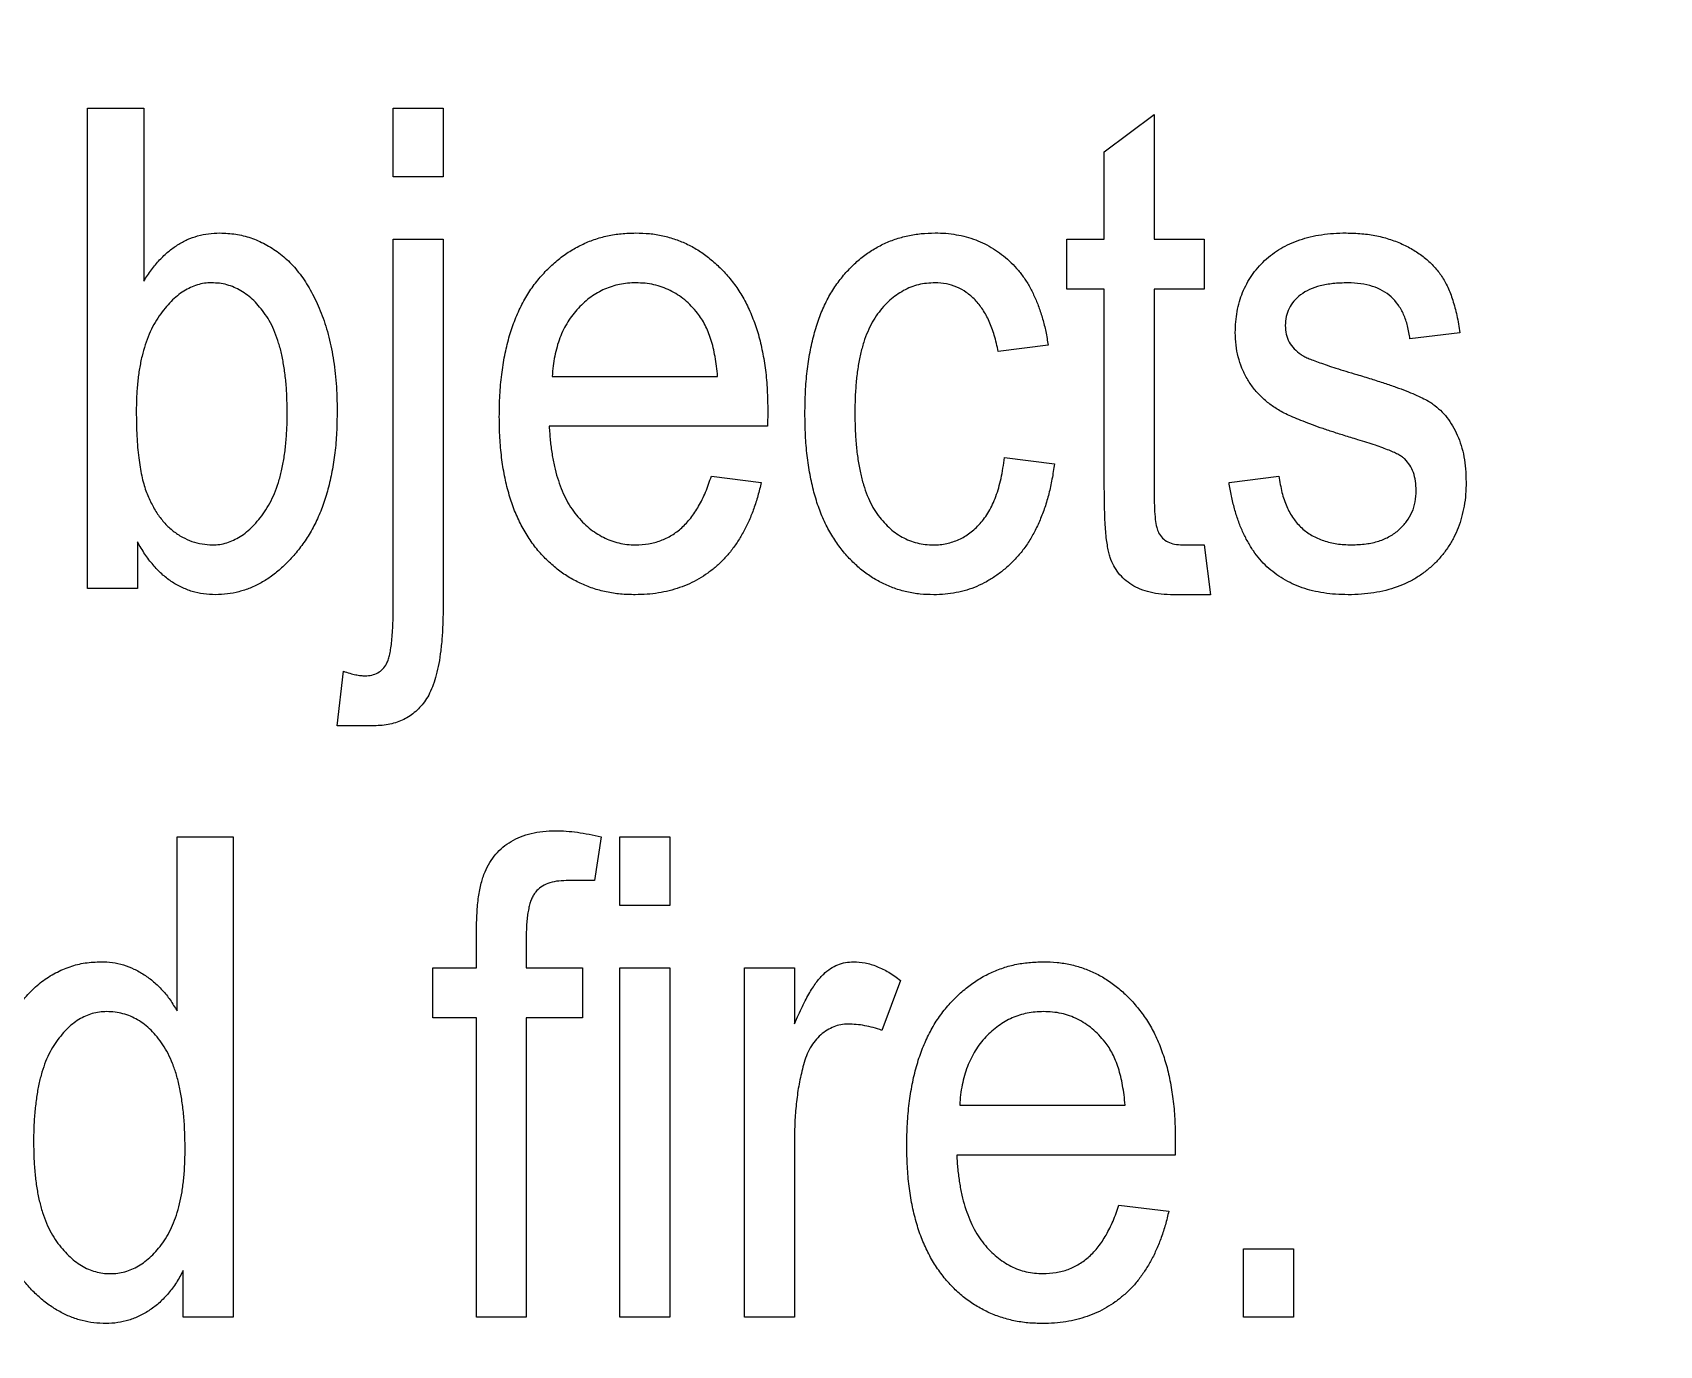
# Model space of a CAD drawing. Header units: millimetres. Extents: x -34 to 34, y -34 to 34.
# Drawn here: x 20.05 to 26.14, y -6.09 to -1.17 of the extents above; entities that cross this region are included whole.
import ezdxf

# ---------------------------------------------------------------- set-up
doc = ezdxf.new("R2010")
doc.units = ezdxf.units.MM

msp = doc.modelspace()

# ---------------------------------------------------------------- linework, layer by layer
at = {"color": 7, "linetype": 'Continuous', "lineweight": 25}
for p, q in [((20.2554, -3.2537), (20.2554, -1.4558)), ((20.2554, -1.4558), (20.4655, -1.4558)), ((20.4655, -1.4558), (20.4655, -2.1034)), ((21.3995, -1.7127), (21.3995, -1.4558)), ((21.3995, -1.4558), (21.5863, -1.4558)), ((21.5863, -1.4558), (21.5863, -1.7127)), ((24.0612, -1.6193), (24.248, -1.4792)), ((24.248, -1.4792), (24.248, -1.9462)), ((24.0612, -1.9462), (24.0612, -1.6193)), ((21.5863, -1.7127), (21.3995, -1.7127)), ((21.3995, -3.3124), (21.3995, -1.9462)), ((21.3995, -1.9462), (21.5863, -1.9462)), ((21.5863, -1.9462), (21.5863, -3.3124)), ((23.9211, -2.1329), (23.9211, -1.9462)), ((23.9211, -1.9462), (24.0612, -1.9462)), ((24.248, -1.9462), (24.4348, -1.9462)), ((24.4348, -1.9462), (24.4348, -2.1329)), ((24.0612, -2.1329), (23.9211, -2.1329)), ((24.0612, -2.8797), (24.0612, -2.1329)), ((24.4348, -2.1329), (24.248, -2.1329)), ((24.248, -2.1329), (24.248, -2.9071)), ((25.392, -2.2964), (25.2052, -2.3197)), ((23.851, -2.3431), (23.6643, -2.3664)), ((21.9945, -2.4598), (22.6136, -2.4598)), ((22.8015, -2.589), (22.8004, -2.6466)), ((22.8004, -2.6466), (21.9832, -2.6466)), ((23.6876, -2.7633), (23.8744, -2.7867)), ((22.5902, -2.8334), (22.777, -2.8567)), ((24.5281, -2.8567), (24.7149, -2.8334)), ((20.4422, -3.0793), (20.4422, -3.2537)), ((24.3534, -3.0902), (24.4348, -3.0902)), ((24.4348, -3.0902), (24.4581, -3.277)), ((20.4422, -3.2537), (20.2554, -3.2537)), ((24.4581, -3.277), (24.3198, -3.277)), ((21.1893, -3.7673), (21.2127, -3.5634)), ((21.3272, -3.7673), (21.1893, -3.7673)), ((20.59, -4.8348), (20.59, -4.1836)), ((20.59, -4.1836), (20.8002, -4.1836)), ((20.8002, -4.1836), (20.8002, -5.9815)), ((22.1777, -4.1836), (22.1529, -4.3471)), ((22.2478, -4.1836), (22.4345, -4.1836)), ((22.2478, -4.4405), (22.2478, -4.1836)), ((22.4345, -4.1836), (22.4345, -4.4405)), ((22.1529, -4.3471), (22.0471, -4.3471)), ((22.4345, -4.4405), (22.2478, -4.4405)), ((21.7107, -4.6739), (21.7107, -4.5386)), ((21.8975, -4.5525), (21.8975, -4.6739)), ((21.5473, -4.8607), (21.5473, -4.6739)), ((21.5473, -4.6739), (21.7107, -4.6739)), ((21.8975, -4.6739), (22.1077, -4.6739)), ((22.1077, -4.6739), (22.1077, -4.8607)), ((22.2478, -4.6739), (22.4345, -4.6739)), ((22.2478, -5.9815), (22.2478, -4.6739)), ((22.4345, -4.6739), (22.4345, -5.9815)), ((22.7147, -5.9815), (22.7147, -4.6739)), ((22.7147, -4.6739), (22.9015, -4.6739)), ((22.9015, -4.6739), (22.9015, -4.8826)), ((23.2984, -4.7206), (23.2284, -4.9074)), ((21.7107, -4.8607), (21.5473, -4.8607)), ((21.7107, -5.9815), (21.7107, -4.8607)), ((22.1077, -4.8607), (21.8975, -4.8607)), ((21.8975, -4.8607), (21.8975, -5.9815)), ((23.5199, -5.1876), (24.139, -5.1876)), ((22.9015, -5.3036), (22.9015, -5.9815)), ((24.3269, -5.3168), (24.3258, -5.3744)), ((24.3258, -5.3744), (23.5086, -5.3744)), ((24.1156, -5.5612), (24.3024, -5.5845)), ((24.5826, -5.9815), (24.5826, -5.7246)), ((24.5826, -5.7246), (24.7694, -5.7246)), ((24.7694, -5.7246), (24.7694, -5.9815)), ((20.6134, -5.9815), (20.6134, -5.806)), ((20.8002, -5.9815), (20.6134, -5.9815)), ((21.8975, -5.9815), (21.7107, -5.9815)), ((22.4345, -5.9815), (22.2478, -5.9815)), ((22.9015, -5.9815), (22.7147, -5.9815)), ((24.7694, -5.9815), (24.5826, -5.9815))]:
    msp.add_line(p, q, dxfattribs=at)
at = {"color": 7, "linetype": 'Continuous'}
msp.add_circle((0, 0), 34, dxfattribs=at)
at = {"color": 7, "linetype": 'Continuous', "lineweight": 25}
for points, knots in [([(20.4655, -2.1034), (20.4749, -2.089), (20.4928, -2.0611), (20.5237, -2.0239), (20.5566, -1.9927), (20.5913, -1.9671), (20.628, -1.947), (20.6671, -1.9332), (20.708, -1.9245), (20.7359, -1.9234), (20.7501, -1.9228)], [0, 0, 0, 0, 0.145716, 0.281309, 0.409086, 0.529444, 0.646749, 0.762978, 0.879983, 1, 1, 1, 1]), ([(20.7501, -1.9228), (20.77, -1.9237), (20.8093, -1.9255), (20.8667, -1.9399), (20.9211, -1.9637), (20.9634, -1.9909), (20.9957, -2.0167), (21.0188, -2.039), (21.0402, -2.0642), (21.0612, -2.0909), (21.0801, -2.1206), (21.0983, -2.1524), (21.1151, -2.1868), (21.1304, -2.2234), (21.1443, -2.2621), (21.1563, -2.303), (21.1664, -2.3459), (21.1749, -2.3908), (21.1813, -2.4377), (21.1862, -2.4867), (21.1885, -2.5377), (21.1891, -2.5724), (21.1893, -2.5901)], [0, 0, 0, 0, 0.066984, 0.13236, 0.198038, 0.265996, 0.301247, 0.33717, 0.374049, 0.412314, 0.4514, 0.492861, 0.535732, 0.580163, 0.626291, 0.674122, 0.723802, 0.77466, 0.828016, 0.883166, 0.940589, 1, 1, 1, 1]), ([(21.7964, -2.6108), (21.7968, -2.5837), (21.7975, -2.5309), (21.8046, -2.4543), (21.8157, -2.3826), (21.8312, -2.3159), (21.8517, -2.2543), (21.8764, -2.1975), (21.9057, -2.1455), (21.9396, -2.0988), (21.9773, -2.0577), (22.0172, -2.0217), (22.0594, -1.9909), (22.1044, -1.9662), (22.1517, -1.9465), (22.2014, -1.9327), (22.2536, -1.9246), (22.2891, -1.9234), (22.3071, -1.9228)], [0, 0, 0, 0, 0.084514, 0.164397, 0.239575, 0.310424, 0.377514, 0.441638, 0.503055, 0.562996, 0.620921, 0.676452, 0.730182, 0.783428, 0.835913, 0.88941, 0.943848, 1, 1, 1, 1]), ([(22.3071, -1.9228), (22.3244, -1.9233), (22.3585, -1.9241), (22.4085, -1.9324), (22.4561, -1.946), (22.5018, -1.9647), (22.5451, -1.9888), (22.5857, -2.0189), (22.6246, -2.0537), (22.661, -2.0938), (22.6943, -2.139), (22.7233, -2.1892), (22.7471, -2.2445), (22.7674, -2.3041), (22.7823, -2.3686), (22.7938, -2.4378), (22.8002, -2.5119), (22.801, -2.5628), (22.8015, -2.589)], [0, 0, 0, 0, 0.05571, 0.109694, 0.162658, 0.215196, 0.268175, 0.32202, 0.377796, 0.436048, 0.496318, 0.558287, 0.622502, 0.689912, 0.760814, 0.835862, 0.91572, 1, 1, 1, 1]), ([(22.9405, -2.5988), (22.9409, -2.5714), (22.9417, -2.5184), (22.9477, -2.4416), (22.9588, -2.3702), (22.9736, -2.304), (22.9923, -2.2428), (23.0157, -2.187), (23.0435, -2.1365), (23.0758, -2.0916), (23.1111, -2.0519), (23.1488, -2.0172), (23.1893, -1.9881), (23.2323, -1.9643), (23.2777, -1.9455), (23.3256, -1.9325), (23.3758, -1.9241), (23.4101, -1.9232), (23.4275, -1.9228)], [0, 0, 0, 0, 0.0875147, 0.1694331, 0.2461442, 0.3183028, 0.38631, 0.4504351, 0.5113503, 0.5701541, 0.6268866, 0.6811052, 0.7337621, 0.7858024, 0.8379342, 0.8903826, 0.9443328, 1, 1, 1, 1]), ([(23.4275, -1.9228), (23.441, -1.923), (23.4677, -1.9234), (23.5067, -1.9289), (23.5442, -1.9366), (23.5797, -1.9486), (23.614, -1.963), (23.6463, -1.9815), (23.6774, -2.0027), (23.7063, -2.0276), (23.7337, -2.0555), (23.7583, -2.0868), (23.7805, -2.1215), (23.7996, -2.1595), (23.8165, -2.2007), (23.831, -2.245), (23.8428, -2.2929), (23.8482, -2.326), (23.851, -2.3431)], [0, 0, 0, 0, 0.061523, 0.121295, 0.179092, 0.235668, 0.291744, 0.348287, 0.404828, 0.462985, 0.52174, 0.582467, 0.644236, 0.708891, 0.775956, 0.847071, 0.921227, 1, 1, 1, 1]), ([(24.5515, -2.2956), (24.5518, -2.2821), (24.5525, -2.2557), (24.5579, -2.217), (24.566, -2.1802), (24.5781, -2.1452), (24.5941, -2.1127), (24.6126, -2.0817), (24.6351, -2.0527), (24.661, -2.0259), (24.6896, -2.0013), (24.7215, -1.9805), (24.7558, -1.9625), (24.7929, -1.9479), (24.8324, -1.9366), (24.8746, -1.9288), (24.9193, -1.9234), (24.9501, -1.923), (24.9659, -1.9228)], [0, 0, 0, 0, 0.064436, 0.125867, 0.185938, 0.24426, 0.301581, 0.35857, 0.416451, 0.475923, 0.535995, 0.595828, 0.657302, 0.7203, 0.78546, 0.85336, 0.924575, 1, 1, 1, 1]), ([(24.9659, -1.9228), (24.9858, -1.9234), (25.0244, -1.9246), (25.0805, -1.9325), (25.1329, -1.9465), (25.1812, -1.9657), (25.2252, -1.9893), (25.2638, -2.0172), (25.297, -2.0488), (25.3253, -2.0847), (25.3483, -2.1269), (25.3669, -2.1763), (25.3823, -2.2335), (25.3887, -2.2746), (25.392, -2.2964)], [0, 0, 0, 0, 0.094098, 0.183224, 0.267982, 0.350533, 0.429223, 0.50396, 0.575737, 0.645979, 0.719792, 0.80267, 0.895821, 1, 1, 1, 1]), ([(20.7194, -2.1096), (20.7104, -2.1099), (20.6924, -2.1105), (20.6657, -2.1167), (20.6398, -2.1266), (20.6148, -2.1404), (20.5904, -2.1577), (20.5672, -2.1794), (20.5446, -2.2048), (20.5227, -2.2335), (20.5025, -2.266), (20.4852, -2.3022), (20.4701, -2.3418), (20.4583, -2.385), (20.4487, -2.4314), (20.4424, -2.4813), (20.4383, -2.5347), (20.4377, -2.5714), (20.4374, -2.5904)], [0, 0, 0, 0, 0.044061, 0.087877, 0.133003, 0.178992, 0.227126, 0.278837, 0.333945, 0.392877, 0.45503, 0.520391, 0.589018, 0.661807, 0.738818, 0.820316, 0.907295, 1, 1, 1, 1]), ([(21.0025, -2.5974), (21.0022, -2.577), (21.0016, -2.5378), (20.9982, -2.4811), (20.9914, -2.4286), (20.983, -2.3801), (20.9713, -2.3358), (20.9571, -2.2957), (20.941, -2.2595), (20.9213, -2.228), (20.9001, -2.2004), (20.8784, -2.1759), (20.8546, -2.1557), (20.83, -2.1388), (20.8039, -2.1259), (20.7769, -2.1162), (20.7485, -2.1106), (20.7292, -2.1099), (20.7194, -2.1096)], [0, 0, 0, 0, 0.097179, 0.187537, 0.271961, 0.35001, 0.422821, 0.490716, 0.55345, 0.612218, 0.667835, 0.719724, 0.768816, 0.816575, 0.862104, 0.907733, 0.95337, 1, 1, 1, 1]), ([(22.3079, -2.1096), (22.2975, -2.1099), (22.2771, -2.1104), (22.247, -2.1147), (22.2184, -2.1228), (22.1905, -2.1326), (22.1642, -2.1465), (22.1387, -2.1625), (22.1147, -2.1821), (22.0918, -2.2042), (22.0707, -2.2288), (22.0523, -2.2558), (22.0363, -2.2846), (22.0226, -2.3156), (22.0118, -2.3488), (22.0035, -2.3841), (21.997, -2.4212), (21.9953, -2.4468), (21.9945, -2.4598)], [0, 0, 0, 0, 0.059496, 0.117439, 0.173917, 0.230546, 0.287144, 0.344361, 0.403544, 0.464857, 0.527346, 0.58921, 0.652435, 0.71661, 0.783604, 0.852624, 0.924924, 1, 1, 1, 1]), ([(22.5384, -2.2234), (22.5308, -2.2144), (22.5159, -2.1967), (22.4911, -2.1731), (22.4641, -2.1538), (22.436, -2.1374), (22.4061, -2.1251), (22.3749, -2.1157), (22.3418, -2.1107), (22.3193, -2.11), (22.3079, -2.1096)], [0, 0, 0, 0, 0.132804, 0.260544, 0.383948, 0.505265, 0.625434, 0.746635, 0.871231, 1, 1, 1, 1]), ([(23.4279, -2.1096), (23.4172, -2.1099), (23.3964, -2.1106), (23.3658, -2.1163), (23.3365, -2.1253), (23.3088, -2.1384), (23.2825, -2.1549), (23.2573, -2.1748), (23.2337, -2.1985), (23.2118, -2.2262), (23.1913, -2.2572), (23.1745, -2.2932), (23.1593, -2.3329), (23.1482, -2.3773), (23.1384, -2.4256), (23.1322, -2.4783), (23.1281, -2.5353), (23.1275, -2.5747), (23.1272, -2.5952)], [0, 0, 0, 0, 0.049725, 0.097853, 0.145678, 0.192905, 0.241353, 0.2909, 0.343353, 0.398158, 0.455928, 0.517432, 0.583883, 0.6553, 0.732068, 0.814875, 0.904111, 1, 1, 1, 1]), ([(23.6643, -2.3664), (23.6597, -2.3461), (23.6512, -2.3077), (23.6318, -2.2548), (23.6079, -2.2099), (23.5788, -2.1733), (23.5461, -2.1445), (23.5094, -2.1245), (23.4697, -2.1118), (23.4419, -2.1103), (23.4279, -2.1096)], [0, 0, 0, 0, 0.1636162, 0.3095466, 0.4414337, 0.5626299, 0.6752419, 0.7823105, 0.889456, 1, 1, 1, 1]), ([(24.9725, -2.1096), (24.954, -2.1101), (24.9193, -2.111), (24.8709, -2.1194), (24.8295, -2.1327), (24.796, -2.1527), (24.7703, -2.1771), (24.7518, -2.2049), (24.7402, -2.236), (24.7389, -2.2581), (24.7383, -2.2694)], [0, 0, 0, 0, 0.174448, 0.326882, 0.461347, 0.581638, 0.691071, 0.792789, 0.893938, 1, 1, 1, 1]), ([(25.2052, -2.3197), (25.2027, -2.3032), (25.1978, -2.2718), (25.1833, -2.2282), (25.1622, -2.1916), (25.1359, -2.1609), (25.1029, -2.1377), (25.0645, -2.1211), (25.0203, -2.1112), (24.989, -2.1101), (24.9725, -2.1096)], [0, 0, 0, 0, 0.1428901, 0.2715776, 0.3904694, 0.5025713, 0.6152082, 0.7321897, 0.8591868, 1, 1, 1, 1]), ([(22.6136, -2.4598), (22.6124, -2.447), (22.61, -2.4222), (22.6044, -2.3863), (22.5978, -2.3529), (22.5888, -2.322), (22.5789, -2.2936), (22.567, -2.2678), (22.5541, -2.2442), (22.5436, -2.2302), (22.5384, -2.2234)], [0, 0, 0, 0, 0.153117, 0.296903, 0.433148, 0.55985, 0.680043, 0.79167, 0.898167, 1, 1, 1, 1]), ([(25.0097, -2.6966), (24.9927, -2.6914), (24.96, -2.6815), (24.9132, -2.6664), (24.8705, -2.6524), (24.8321, -2.6385), (24.7979, -2.6249), (24.7675, -2.6127), (24.7412, -2.6008), (24.7123, -2.5854), (24.6807, -2.5647), (24.6473, -2.5363), (24.6186, -2.5037), (24.5943, -2.4679), (24.5754, -2.4286), (24.5612, -2.3867), (24.5533, -2.3419), (24.5521, -2.3112), (24.5515, -2.2956)], [0, 0, 0, 0, 0.080348, 0.154086, 0.221746, 0.283008, 0.338429, 0.387637, 0.431089, 0.468395, 0.535347, 0.601101, 0.665615, 0.730436, 0.795703, 0.861629, 0.92964, 1, 1, 1, 1]), ([(24.7383, -2.2694), (24.7389, -2.2803), (24.7401, -2.3017), (24.7521, -2.3316), (24.771, -2.3581), (24.7883, -2.3712), (24.7974, -2.3781)], [0, 0, 0, 0, 0.253335, 0.496023, 0.737057, 1, 1, 1, 1]), ([(24.7974, -2.3781), (24.801, -2.3802), (24.8095, -2.3852), (24.8249, -2.3923), (24.8446, -2.4003), (24.8687, -2.4088), (24.8969, -2.4189), (24.9297, -2.4292), (24.9667, -2.4411), (24.9929, -2.4488), (25.0068, -2.4529)], [0, 0, 0, 0, 0.056472, 0.132657, 0.228152, 0.343167, 0.4768, 0.631658, 0.805172, 1, 1, 1, 1]), ([(25.0068, -2.4529), (25.0248, -2.4583), (25.0591, -2.4686), (25.1077, -2.4843), (25.1512, -2.4992), (25.1894, -2.5133), (25.2224, -2.5268), (25.2501, -2.5396), (25.273, -2.5508), (25.2959, -2.5661), (25.3197, -2.5862), (25.3444, -2.6135), (25.3657, -2.6449), (25.3836, -2.68), (25.3976, -2.7189), (25.4085, -2.7611), (25.414, -2.8071), (25.4149, -2.8388), (25.4154, -2.8553)], [0, 0, 0, 0, 0.088802, 0.169044, 0.241298, 0.305599, 0.36146, 0.409493, 0.449546, 0.481868, 0.538906, 0.596212, 0.655284, 0.717158, 0.781997, 0.850081, 0.922425, 1, 1, 1, 1]), ([(20.4374, -2.5904), (20.4376, -2.6065), (20.438, -2.6375), (20.4393, -2.6825), (20.4423, -2.7244), (20.4462, -2.7631), (20.4513, -2.7986), (20.4574, -2.8311), (20.4646, -2.8607), (20.4756, -2.8952), (20.4924, -2.9335), (20.5158, -2.9747), (20.5435, -3.0099), (20.5746, -3.0391), (20.6089, -3.0617), (20.6454, -3.0781), (20.6836, -3.0884), (20.7099, -3.0896), (20.7231, -3.0902)], [0, 0, 0, 0, 0.07478, 0.14449, 0.209789, 0.270155, 0.32567, 0.376995, 0.424256, 0.46707, 0.545466, 0.618818, 0.68738, 0.753112, 0.816897, 0.877748, 0.938611, 1, 1, 1, 1]), ([(20.7231, -3.0902), (20.7321, -3.0899), (20.7501, -3.0893), (20.7767, -3.0831), (20.8023, -3.0732), (20.8271, -3.0593), (20.8513, -3.0423), (20.8743, -3.0206), (20.8969, -2.9955), (20.9185, -2.9665), (20.9386, -2.9339), (20.9557, -2.897), (20.9702, -2.8563), (20.9822, -2.8118), (20.9912, -2.7635), (20.9977, -2.7114), (21.0017, -2.6557), (21.0023, -2.6172), (21.0025, -2.5974)], [0, 0, 0, 0, 0.043328, 0.086416, 0.130246, 0.174958, 0.222292, 0.272317, 0.326508, 0.38411, 0.445727, 0.510276, 0.579203, 0.653035, 0.731519, 0.815137, 0.904749, 1, 1, 1, 1]), ([(21.1893, -2.5901), (21.1889, -2.6167), (21.188, -2.6686), (21.1821, -2.7441), (21.171, -2.8149), (21.1562, -2.8809), (21.1374, -2.9424), (21.1135, -2.999), (21.0859, -3.0513), (21.0536, -3.098), (21.0193, -3.1401), (20.9824, -3.1762), (20.9451, -3.2077), (20.9054, -3.2327), (20.8647, -3.2527), (20.8222, -3.2665), (20.7784, -3.2753), (20.7487, -3.2764), (20.7337, -3.277)], [0, 0, 0, 0, 0.087353, 0.170167, 0.248045, 0.322042, 0.391782, 0.458798, 0.523016, 0.58528, 0.644755, 0.700862, 0.754109, 0.804659, 0.854236, 0.902527, 0.950853, 1, 1, 1, 1]), ([(22.3053, -3.277), (22.2868, -3.2766), (22.2504, -3.2757), (22.1972, -3.2674), (22.1467, -3.2541), (22.0991, -3.2347), (22.0541, -3.2107), (22.0116, -3.1812), (21.9723, -3.146), (21.9357, -3.1058), (21.9028, -3.0604), (21.8744, -3.01), (21.8498, -2.9552), (21.8303, -2.8953), (21.815, -2.8309), (21.8042, -2.7617), (21.7975, -2.6878), (21.7968, -2.637), (21.7964, -2.6108)], [0, 0, 0, 0, 0.058734, 0.115345, 0.170494, 0.224181, 0.278063, 0.332137, 0.387914, 0.445297, 0.504439, 0.565292, 0.628705, 0.694986, 0.764829, 0.838697, 0.916978, 1, 1, 1, 1]), ([(23.4227, -3.277), (23.4056, -3.2766), (23.3717, -3.2757), (23.3223, -3.2674), (23.2751, -3.2539), (23.2304, -3.2347), (23.1878, -3.2106), (23.1476, -3.1811), (23.1102, -3.1458), (23.0749, -3.1056), (23.0433, -3.0599), (23.0153, -3.0092), (22.9921, -2.9532), (22.9732, -2.8921), (22.9583, -2.826), (22.9479, -2.7547), (22.9417, -2.6785), (22.9409, -2.6259), (22.9405, -2.5988)], [0, 0, 0, 0, 0.055072, 0.108431, 0.160408, 0.212143, 0.264207, 0.316952, 0.371879, 0.428834, 0.488245, 0.549703, 0.6144, 0.68226, 0.754657, 0.831564, 0.912976, 1, 1, 1, 1]), ([(23.1272, -2.5952), (23.1276, -2.6162), (23.1282, -2.6567), (23.1316, -2.7153), (23.1382, -2.7694), (23.1472, -2.8192), (23.1587, -2.8645), (23.173, -2.9053), (23.1896, -2.9416), (23.2091, -2.9733), (23.2308, -3.0008), (23.2538, -3.0246), (23.278, -3.0451), (23.3041, -3.0615), (23.3317, -3.0744), (23.3606, -3.0835), (23.391, -3.0893), (23.4118, -3.0899), (23.4224, -3.0902)], [0, 0, 0, 0, 0.097839, 0.188479, 0.272774, 0.350956, 0.423362, 0.489882, 0.551603, 0.608719, 0.662672, 0.713852, 0.762427, 0.809954, 0.856748, 0.903598, 0.950729, 1, 1, 1, 1]), ([(21.9832, -2.6466), (21.9843, -2.6644), (21.9865, -2.6989), (21.9933, -2.7489), (22.0016, -2.7958), (22.0135, -2.8389), (22.0272, -2.8789), (22.0437, -2.9156), (22.0625, -2.949), (22.0843, -2.9786), (22.1075, -3.0049), (22.1324, -3.0276), (22.1585, -3.0467), (22.1856, -3.0625), (22.2139, -3.0752), (22.2436, -3.0839), (22.2746, -3.0891), (22.2957, -3.0899), (22.3064, -3.0902)], [0, 0, 0, 0, 0.087615, 0.170302, 0.248233, 0.321396, 0.390473, 0.456094, 0.518813, 0.578779, 0.636426, 0.691492, 0.744156, 0.795371, 0.845741, 0.896295, 0.947255, 1, 1, 1, 1]), ([(25.1859, -2.7688), (25.1829, -2.7663), (25.176, -2.7605), (25.1628, -2.7529), (25.1463, -2.7444), (25.1261, -2.7357), (25.1021, -2.7268), (25.0746, -2.7167), (25.0434, -2.7067), (25.0213, -2.7001), (25.0097, -2.6966)], [0, 0, 0, 0, 0.061004, 0.141395, 0.237691, 0.352034, 0.486513, 0.638401, 0.810736, 1, 1, 1, 1]), ([(23.4224, -3.0902), (23.4307, -3.0901), (23.4471, -3.0898), (23.4712, -3.0854), (23.4947, -3.0795), (23.517, -3.0705), (23.5385, -3.0596), (23.5585, -3.0454), (23.578, -3.0293), (23.5966, -3.0108), (23.6139, -2.9894), (23.6296, -2.9653), (23.6433, -2.9381), (23.6558, -2.9085), (23.6664, -2.8762), (23.6749, -2.841), (23.6823, -2.8031), (23.6858, -2.7769), (23.6876, -2.7633)], [0, 0, 0, 0, 0.053426, 0.105945, 0.157921, 0.209374, 0.260628, 0.3131, 0.367168, 0.423779, 0.482375, 0.544204, 0.609498, 0.67845, 0.751177, 0.828847, 0.911974, 1, 1, 1, 1]), ([(23.8744, -2.7867), (23.8716, -2.8061), (23.8662, -2.8438), (23.854, -2.8984), (23.8393, -2.9494), (23.8212, -2.997), (23.8006, -3.041), (23.7771, -3.0816), (23.7505, -3.1185), (23.7208, -3.1517), (23.6893, -3.1813), (23.6555, -3.2066), (23.6208, -3.2286), (23.5842, -3.2462), (23.5462, -3.2604), (23.5062, -3.2694), (23.4651, -3.2763), (23.437, -3.2768), (23.4227, -3.277)], [0, 0, 0, 0, 0.079902, 0.155663, 0.228083, 0.296587, 0.362986, 0.426164, 0.488029, 0.548508, 0.607519, 0.664212, 0.720412, 0.775031, 0.829998, 0.885627, 0.941864, 1, 1, 1, 1]), ([(25.2286, -2.8874), (25.2282, -2.8753), (25.2274, -2.8523), (25.2193, -2.8199), (25.2058, -2.7916), (25.1925, -2.7763), (25.1859, -2.7688)], [0, 0, 0, 0, 0.280002, 0.533179, 0.769121, 1, 1, 1, 1]), ([(22.777, -2.8567), (22.773, -2.8736), (22.7651, -2.9066), (22.7496, -2.9539), (22.7323, -2.9983), (22.7122, -3.0392), (22.6898, -3.077), (22.6654, -3.1119), (22.6383, -3.1435), (22.6087, -3.1715), (22.5772, -3.1964), (22.5438, -3.2182), (22.5085, -3.2364), (22.4712, -3.251), (22.4325, -3.2627), (22.3917, -3.2712), (22.3491, -3.2758), (22.32, -3.2766), (22.3053, -3.277)], [0, 0, 0, 0, 0.075174, 0.14731, 0.216045, 0.281929, 0.345137, 0.40652, 0.466426, 0.525438, 0.583328, 0.640593, 0.698215, 0.755575, 0.814041, 0.873896, 0.936055, 1, 1, 1, 1]), ([(22.3064, -3.0902), (22.3228, -3.0895), (22.3548, -3.0881), (22.4008, -3.0756), (22.4428, -3.0552), (22.4809, -3.0266), (22.5148, -2.9897), (22.5443, -2.9448), (22.5704, -2.8923), (22.5834, -2.8536), (22.5902, -2.8334)], [0, 0, 0, 0, 0.118665, 0.231916, 0.342835, 0.456337, 0.575618, 0.704131, 0.845043, 1, 1, 1, 1]), ([(24.9736, -3.277), (24.958, -3.2766), (24.9276, -3.2758), (24.8832, -3.2712), (24.8414, -3.2627), (24.8018, -3.2516), (24.7651, -3.2365), (24.7306, -3.2186), (24.699, -3.1969), (24.6693, -3.1724), (24.6429, -3.1441), (24.6184, -3.1129), (24.5971, -3.0781), (24.5779, -3.0402), (24.5617, -2.999), (24.5479, -2.9544), (24.536, -2.9068), (24.5308, -2.8737), (24.5281, -2.8567)], [0, 0, 0, 0, 0.068598, 0.133768, 0.196572, 0.256229, 0.314602, 0.370895, 0.427188, 0.483069, 0.539889, 0.597519, 0.657405, 0.719194, 0.784329, 0.852247, 0.924462, 1, 1, 1, 1]), ([(24.7149, -2.8334), (24.7181, -2.8538), (24.7241, -2.8926), (24.7421, -2.9461), (24.7668, -2.9914), (24.799, -3.0283), (24.8377, -3.0565), (24.8823, -3.0763), (24.9326, -3.0881), (24.9679, -3.0895), (24.9864, -3.0902)], [0, 0, 0, 0, 0.14866, 0.28179, 0.404034, 0.51815, 0.630888, 0.74606, 0.86749, 1, 1, 1, 1]), ([(25.4154, -2.8553), (25.415, -2.8706), (25.4144, -2.9007), (25.4089, -2.9447), (25.3992, -2.9863), (25.3868, -3.026), (25.3696, -3.0632), (25.3493, -3.0983), (25.3249, -3.1309), (25.2973, -3.1612), (25.2663, -3.1885), (25.2327, -3.2124), (25.196, -3.2322), (25.1569, -3.2487), (25.1148, -3.2614), (25.0701, -3.2704), (25.0227, -3.276), (24.9903, -3.2767), (24.9736, -3.277)], [0, 0, 0, 0, 0.066737, 0.130739, 0.192622, 0.252706, 0.311442, 0.370262, 0.428902, 0.488462, 0.548455, 0.608072, 0.667754, 0.729187, 0.792805, 0.858714, 0.927446, 1, 1, 1, 1]), ([(24.3198, -3.277), (24.3045, -3.2767), (24.2751, -3.2762), (24.2336, -3.2684), (24.1962, -3.2577), (24.164, -3.2409), (24.1368, -3.2202), (24.1136, -3.1964), (24.0957, -3.1684), (24.084, -3.1424), (24.0774, -3.1183), (24.0733, -3.0959), (24.069, -3.0697), (24.0665, -3.0393), (24.0637, -3.0051), (24.0626, -2.9669), (24.0613, -2.9247), (24.0612, -2.8952), (24.0612, -2.8797)], [0, 0, 0, 0, 0.082978, 0.158466, 0.227964, 0.292396, 0.353441, 0.412531, 0.471462, 0.531841, 0.565997, 0.606892, 0.654804, 0.709656, 0.771661, 0.840124, 0.916455, 1, 1, 1, 1]), ([(24.248, -2.9071), (24.2482, -2.9234), (24.2485, -2.9529), (24.2513, -2.9922), (24.2554, -3.0225), (24.2617, -3.0386), (24.2644, -3.0453)], [0, 0, 0, 0, 0.349051, 0.631075, 0.845143, 1, 1, 1, 1]), ([(24.9864, -3.0902), (25.0047, -3.0896), (25.0393, -3.0884), (25.0881, -3.0777), (25.1306, -3.0601), (25.1657, -3.0343), (25.1936, -3.0035), (25.2144, -2.9686), (25.2264, -2.9291), (25.2278, -2.9016), (25.2286, -2.8874)], [0, 0, 0, 0, 0.15427, 0.291956, 0.41929, 0.539779, 0.656024, 0.767785, 0.880428, 1, 1, 1, 1]), ([(20.7337, -3.277), (20.7187, -3.2763), (20.6892, -3.275), (20.6462, -3.2658), (20.6058, -3.2497), (20.5673, -3.2281), (20.5318, -3.1997), (20.4992, -3.165), (20.4683, -3.125), (20.4511, -3.0948), (20.4422, -3.0793)], [0, 0, 0, 0, 0.121173, 0.237762, 0.353804, 0.471284, 0.592966, 0.71944, 0.855426, 1, 1, 1, 1]), ([(24.2644, -3.0453), (24.2688, -3.0523), (24.2776, -3.0661), (24.2989, -3.0803), (24.3245, -3.0888), (24.3433, -3.0897), (24.3534, -3.0902)], [0, 0, 0, 0, 0.23382, 0.463567, 0.713334, 1, 1, 1, 1]), ([(21.2937, -3.5805), (21.3024, -3.58), (21.3189, -3.579), (21.342, -3.5703), (21.3607, -3.5554), (21.3734, -3.5385), (21.3808, -3.5208), (21.3858, -3.5031), (21.3901, -3.4814), (21.3937, -3.4556), (21.3959, -3.4256), (21.3984, -3.3916), (21.3992, -3.3534), (21.3994, -3.3265), (21.3995, -3.3124)], [0, 0, 0, 0, 0.080727, 0.153327, 0.224972, 0.300899, 0.346445, 0.402937, 0.470962, 0.551973, 0.644957, 0.750251, 0.868933, 1, 1, 1, 1]), ([(21.5863, -3.3124), (21.586, -3.3336), (21.5856, -3.3741), (21.5828, -3.4323), (21.5778, -3.4852), (21.5707, -3.533), (21.5612, -3.5754), (21.5501, -3.6127), (21.5366, -3.6446), (21.5213, -3.6719), (21.5033, -3.6945), (21.4839, -3.714), (21.4625, -3.7307), (21.4392, -3.7442), (21.4138, -3.7544), (21.3867, -3.7622), (21.3575, -3.7665), (21.3375, -3.767), (21.3272, -3.7673)], [0, 0, 0, 0, 0.10676, 0.204425, 0.293792, 0.375088, 0.448016, 0.512829, 0.570828, 0.622494, 0.670112, 0.716094, 0.761129, 0.80648, 0.851594, 0.898783, 0.94841, 1, 1, 1, 1]), ([(21.2127, -3.5634), (21.2208, -3.5661), (21.236, -3.5712), (21.2578, -3.576), (21.2766, -3.5798), (21.2883, -3.5803), (21.2937, -3.5805)], [0, 0, 0, 0, 0.30834, 0.578904, 0.806328, 1, 1, 1, 1]), ([(21.7107, -4.5386), (21.7112, -4.5152), (21.712, -4.4715), (21.7174, -4.4104), (21.7274, -4.3587), (21.7411, -4.3152), (21.7602, -4.2792), (21.7823, -4.2477), (21.8095, -4.221), (21.8409, -4.1991), (21.8763, -4.1811), (21.9163, -4.1691), (21.9605, -4.1616), (21.9913, -4.1608), (22.0073, -4.1603)], [0, 0, 0, 0, 0.1265, 0.236978, 0.331644, 0.411402, 0.482682, 0.551579, 0.6191, 0.687616, 0.758297, 0.833488, 0.912952, 1, 1, 1, 1]), ([(22.0073, -4.1603), (22.0206, -4.1606), (22.0478, -4.1612), (22.0896, -4.1659), (22.1332, -4.173), (22.1627, -4.18), (22.1777, -4.1836)], [0, 0, 0, 0, 0.2308527, 0.4734655, 0.7309476, 1, 1, 1, 1]), ([(22.0471, -4.3471), (22.0347, -4.3475), (22.0113, -4.3482), (21.9788, -4.3561), (21.9521, -4.3698), (21.9342, -4.3859), (21.9237, -4.4021), (21.9162, -4.4164), (21.9106, -4.4333), (21.906, -4.4525), (21.9018, -4.474), (21.8996, -4.4981), (21.8975, -4.5245), (21.8975, -4.5429), (21.8975, -4.5525)], [0, 0, 0, 0, 0.126159, 0.236891, 0.335684, 0.428238, 0.477178, 0.531261, 0.591358, 0.657498, 0.731555, 0.813452, 0.90251, 1, 1, 1, 1]), ([(19.8662, -5.3277), (19.8665, -5.3097), (19.867, -5.2743), (19.8694, -5.2222), (19.8742, -5.1722), (19.8807, -5.1243), (19.8891, -5.0786), (19.8993, -5.0348), (19.9113, -4.9932), (19.9252, -4.9538), (19.9404, -4.9166), (19.9572, -4.8817), (19.9755, -4.8495), (19.9943, -4.8193), (20.015, -4.7921), (20.0369, -4.7673), (20.0597, -4.7446), (20.0918, -4.7185), (20.1342, -4.6914), (20.1887, -4.6678), (20.2462, -4.6533), (20.2856, -4.6515), (20.3055, -4.6506)], [0, 0, 0, 0, 0.0600046, 0.1180396, 0.1738225, 0.2274227, 0.2789425, 0.3288915, 0.376999, 0.423408, 0.468122, 0.5109074, 0.5522872, 0.5916462, 0.6292633, 0.6660233, 0.701853, 0.73642, 0.8036659, 0.8690272, 0.9337176, 1, 1, 1, 1]), ([(20.3055, -4.6506), (20.3197, -4.6511), (20.3481, -4.6522), (20.3897, -4.6616), (20.4295, -4.6772), (20.4676, -4.6985), (20.5032, -4.7251), (20.536, -4.7569), (20.5654, -4.7935), (20.5817, -4.8209), (20.59, -4.8348)], [0, 0, 0, 0, 0.120225, 0.238871, 0.357668, 0.479745, 0.605022, 0.7319, 0.863186, 1, 1, 1, 1]), ([(22.9015, -4.8826), (22.9063, -4.8714), (22.9155, -4.8497), (22.9303, -4.8193), (22.9439, -4.7913), (22.9578, -4.7666), (22.9712, -4.7447), (22.9845, -4.7258), (22.9973, -4.7099), (23.0138, -4.6928), (23.0352, -4.676), (23.0627, -4.6611), (23.092, -4.6523), (23.1121, -4.6512), (23.1222, -4.6506)], [0, 0, 0, 0, 0.1074642, 0.2071278, 0.29815, 0.3815951, 0.4571066, 0.5239784, 0.584878, 0.6371486, 0.7325112, 0.8235648, 0.9106768, 1, 1, 1, 1]), ([(23.1222, -4.6506), (23.1368, -4.6515), (23.1666, -4.6532), (23.2111, -4.6676), (23.256, -4.6894), (23.2839, -4.7099), (23.2984, -4.7206)], [0, 0, 0, 0, 0.226109, 0.462956, 0.719978, 1, 1, 1, 1]), ([(23.3218, -5.3386), (23.3221, -5.3115), (23.3229, -5.2587), (23.33, -5.1821), (23.3411, -5.1104), (23.3566, -5.0437), (23.3771, -4.982), (23.4018, -4.9253), (23.4311, -4.8733), (23.465, -4.8266), (23.5027, -4.7855), (23.5426, -4.7495), (23.5848, -4.7187), (23.6298, -4.694), (23.6771, -4.6743), (23.7268, -4.6605), (23.779, -4.6524), (23.8145, -4.6512), (23.8325, -4.6506)], [0, 0, 0, 0, 0.0845141, 0.1643975, 0.239575, 0.310424, 0.3775135, 0.4416377, 0.5030546, 0.5629955, 0.6209211, 0.676452, 0.7301819, 0.7834275, 0.8359129, 0.8894099, 0.9438484, 1, 1, 1, 1]), ([(23.8325, -4.6506), (23.8498, -4.651), (23.8839, -4.6519), (23.9339, -4.6602), (23.9815, -4.6738), (24.0272, -4.6925), (24.0705, -4.7166), (24.1111, -4.7467), (24.15, -4.7815), (24.1864, -4.8216), (24.2197, -4.8668), (24.2487, -4.917), (24.2725, -4.9723), (24.2928, -5.0319), (24.3077, -5.0964), (24.3192, -5.1656), (24.3256, -5.2397), (24.3264, -5.2906), (24.3269, -5.3168)], [0, 0, 0, 0, 0.05571, 0.109694, 0.162658, 0.215196, 0.268175, 0.32202, 0.377796, 0.436048, 0.496318, 0.558287, 0.622502, 0.689912, 0.760814, 0.835862, 0.91572, 1, 1, 1, 1]), ([(20.327, -4.8374), (20.3177, -4.8377), (20.2994, -4.8384), (20.2724, -4.844), (20.2468, -4.8537), (20.2219, -4.8666), (20.1982, -4.8837), (20.175, -4.904), (20.1538, -4.929), (20.1326, -4.9566), (20.1136, -4.9885), (20.0973, -5.0248), (20.0834, -5.0652), (20.0723, -5.1098), (20.0636, -5.1586), (20.0577, -5.2116), (20.0534, -5.2688), (20.0531, -5.3084), (20.053, -5.3288)], [0, 0, 0, 0, 0.044591, 0.088223, 0.13194, 0.176196, 0.222816, 0.272165, 0.324432, 0.38005, 0.43939, 0.503057, 0.571192, 0.644888, 0.724012, 0.809485, 0.901627, 1, 1, 1, 1]), ([(20.6203, -5.3529), (20.62, -5.3312), (20.6193, -5.2895), (20.6159, -5.2291), (20.6093, -5.1732), (20.6003, -5.1217), (20.5889, -5.0748), (20.5741, -5.0327), (20.5576, -4.9946), (20.5378, -4.9614), (20.516, -4.9325), (20.4934, -4.9069), (20.4691, -4.8853), (20.4432, -4.8681), (20.4162, -4.8542), (20.3877, -4.8444), (20.3578, -4.8383), (20.3374, -4.8377), (20.327, -4.8374)], [0, 0, 0, 0, 0.098369, 0.189698, 0.274813, 0.35393, 0.426826, 0.494097, 0.556421, 0.614884, 0.66936, 0.720612, 0.769936, 0.816519, 0.861736, 0.90734, 0.952957, 1, 1, 1, 1]), ([(23.8333, -4.8374), (23.8229, -4.8377), (23.8025, -4.8382), (23.7724, -4.8425), (23.7438, -4.8506), (23.7159, -4.8604), (23.6896, -4.8743), (23.6641, -4.8903), (23.6401, -4.9099), (23.6171, -4.932), (23.5961, -4.9566), (23.5777, -4.9836), (23.5617, -5.0124), (23.548, -5.0434), (23.5372, -5.0766), (23.5289, -5.1118), (23.5224, -5.149), (23.5207, -5.1746), (23.5199, -5.1876)], [0, 0, 0, 0, 0.059496, 0.117439, 0.173917, 0.230546, 0.287144, 0.344361, 0.403544, 0.464857, 0.527346, 0.58921, 0.652435, 0.71661, 0.783604, 0.852624, 0.924924, 1, 1, 1, 1]), ([(24.0638, -4.9512), (24.0562, -4.9422), (24.0413, -4.9245), (24.0165, -4.9009), (23.9895, -4.8816), (23.9614, -4.8652), (23.9315, -4.8529), (23.9003, -4.8435), (23.8672, -4.8385), (23.8447, -4.8378), (23.8333, -4.8374)], [0, 0, 0, 0, 0.132804, 0.260544, 0.383948, 0.505265, 0.625434, 0.746635, 0.871231, 1, 1, 1, 1]), ([(23.1018, -4.8841), (23.0926, -4.8845), (23.0744, -4.8855), (23.048, -4.8938), (23.0224, -4.9061), (22.999, -4.9242), (22.9774, -4.9462), (22.9598, -4.9728), (22.9448, -5.0031), (22.9382, -5.0251), (22.9347, -5.0366)], [0, 0, 0, 0, 0.112848, 0.223771, 0.33901, 0.460958, 0.585978, 0.716454, 0.853137, 1, 1, 1, 1]), ([(23.2284, -4.9074), (23.2176, -4.9038), (23.1965, -4.8968), (23.1646, -4.8896), (23.1331, -4.8849), (23.1122, -4.8844), (23.1018, -4.8841)], [0, 0, 0, 0, 0.263191, 0.515011, 0.759958, 1, 1, 1, 1]), ([(24.139, -5.1876), (24.1378, -5.1748), (24.1354, -5.15), (24.1298, -5.1141), (24.1232, -5.0807), (24.1142, -5.0498), (24.1043, -5.0214), (24.0924, -4.9956), (24.0795, -4.972), (24.069, -4.958), (24.0638, -4.9512)], [0, 0, 0, 0, 0.153117, 0.296903, 0.433148, 0.55985, 0.680043, 0.79167, 0.898167, 1, 1, 1, 1]), ([(22.9347, -5.0366), (22.9295, -5.0578), (22.9191, -5.1005), (22.9092, -5.1666), (22.9028, -5.2344), (22.9019, -5.2804), (22.9015, -5.3036)], [0, 0, 0, 0, 0.242734, 0.489053, 0.741607, 1, 1, 1, 1]), ([(20.3244, -6.0048), (20.3092, -6.0042), (20.279, -6.003), (20.2344, -5.9948), (20.1914, -5.9809), (20.1501, -5.9609), (20.1103, -5.9358), (20.0721, -5.9053), (20.0357, -5.8689), (20.0011, -5.8274), (19.9695, -5.7808), (19.9415, -5.7295), (19.9184, -5.6733), (19.899, -5.613), (19.8841, -5.548), (19.8737, -5.4787), (19.8675, -5.4047), (19.8667, -5.3539), (19.8662, -5.3277)], [0, 0, 0, 0, 0.050279, 0.099647, 0.149027, 0.1993, 0.250531, 0.303943, 0.360428, 0.419996, 0.482122, 0.546067, 0.61264, 0.682206, 0.755138, 0.83229, 0.913662, 1, 1, 1, 1]), ([(20.053, -5.3288), (20.0533, -5.3489), (20.0539, -5.3877), (20.0579, -5.4439), (20.0643, -5.496), (20.0738, -5.5442), (20.0856, -5.5886), (20.1006, -5.6288), (20.118, -5.6652), (20.1382, -5.6974), (20.1602, -5.7255), (20.1832, -5.7502), (20.2071, -5.771), (20.232, -5.788), (20.2575, -5.802), (20.2845, -5.8107), (20.312, -5.8171), (20.3307, -5.8177), (20.3401, -5.818)], [0, 0, 0, 0, 0.095848, 0.185509, 0.268632, 0.346761, 0.419596, 0.487769, 0.551663, 0.611927, 0.668616, 0.722024, 0.772668, 0.819864, 0.865845, 0.910655, 0.95519, 1, 1, 1, 1]), ([(20.3401, -5.818), (20.3494, -5.8177), (20.3679, -5.817), (20.3951, -5.8113), (20.4213, -5.8021), (20.4467, -5.7896), (20.4706, -5.7728), (20.4943, -5.7531), (20.5163, -5.7292), (20.5376, -5.7021), (20.5576, -5.6716), (20.5739, -5.6366), (20.5889, -5.5985), (20.6002, -5.5563), (20.6093, -5.5106), (20.6159, -5.4613), (20.6193, -5.4083), (20.62, -5.3717), (20.6203, -5.3529)], [0, 0, 0, 0, 0.046133, 0.091867, 0.138032, 0.184082, 0.232466, 0.283186, 0.337179, 0.394129, 0.454614, 0.518547, 0.586039, 0.658342, 0.735554, 0.818048, 0.906084, 1, 1, 1, 1]), ([(23.8307, -6.0048), (23.8122, -6.0044), (23.7758, -6.0035), (23.7226, -5.9952), (23.6721, -5.9819), (23.6245, -5.9625), (23.5795, -5.9385), (23.537, -5.909), (23.4977, -5.8737), (23.4611, -5.8336), (23.4282, -5.7882), (23.3998, -5.7378), (23.3752, -5.683), (23.3557, -5.6231), (23.3404, -5.5587), (23.3296, -5.4895), (23.3229, -5.4156), (23.3222, -5.3648), (23.3218, -5.3386)], [0, 0, 0, 0, 0.058734, 0.115345, 0.170494, 0.224181, 0.278063, 0.332137, 0.387914, 0.445297, 0.504439, 0.565292, 0.628705, 0.694986, 0.764829, 0.838697, 0.916978, 1, 1, 1, 1]), ([(23.5086, -5.3744), (23.5097, -5.3922), (23.5119, -5.4267), (23.5187, -5.4767), (23.527, -5.5236), (23.5389, -5.5667), (23.5526, -5.6067), (23.5691, -5.6434), (23.5879, -5.6768), (23.6096, -5.7064), (23.6329, -5.7327), (23.6578, -5.7554), (23.6839, -5.7745), (23.711, -5.7903), (23.7393, -5.803), (23.769, -5.8117), (23.8, -5.8169), (23.8211, -5.8177), (23.8318, -5.818)], [0, 0, 0, 0, 0.087615, 0.170302, 0.248233, 0.321396, 0.390473, 0.456094, 0.518813, 0.578779, 0.636426, 0.691492, 0.744156, 0.795371, 0.845741, 0.896295, 0.947255, 1, 1, 1, 1]), ([(24.3024, -5.5845), (24.2984, -5.6014), (24.2905, -5.6344), (24.275, -5.6817), (24.2577, -5.7261), (24.2375, -5.767), (24.2152, -5.8048), (24.1908, -5.8397), (24.1637, -5.8713), (24.1341, -5.8993), (24.1026, -5.9242), (24.0692, -5.9459), (24.0339, -5.9642), (23.9966, -5.9787), (23.9579, -5.9905), (23.9171, -5.999), (23.8745, -6.0036), (23.8454, -6.0044), (23.8307, -6.0048)], [0, 0, 0, 0, 0.075174, 0.14731, 0.216045, 0.281929, 0.345137, 0.40652, 0.466426, 0.525438, 0.583328, 0.640593, 0.698215, 0.755575, 0.814041, 0.873896, 0.936055, 1, 1, 1, 1]), ([(23.8318, -5.818), (23.8482, -5.8173), (23.8802, -5.8159), (23.9262, -5.8034), (23.9682, -5.783), (24.0063, -5.7544), (24.0402, -5.7175), (24.0696, -5.6726), (24.0958, -5.6201), (24.1088, -5.5814), (24.1156, -5.5612)], [0, 0, 0, 0, 0.118665, 0.231916, 0.342835, 0.456337, 0.575618, 0.704131, 0.845043, 1, 1, 1, 1]), ([(20.6134, -5.806), (20.6051, -5.8214), (20.5891, -5.8515), (20.559, -5.8914), (20.5262, -5.9263), (20.4896, -5.9546), (20.4509, -5.9772), (20.4101, -5.993), (20.3678, -6.0029), (20.339, -6.0042), (20.3244, -6.0048)], [0, 0, 0, 0, 0.141749, 0.275653, 0.403974, 0.529025, 0.649615, 0.766072, 0.882327, 1, 1, 1, 1])]:
    msp.add_open_spline(points, degree=3, knots=knots, dxfattribs=at)

doc.saveas('drawing.dxf')
